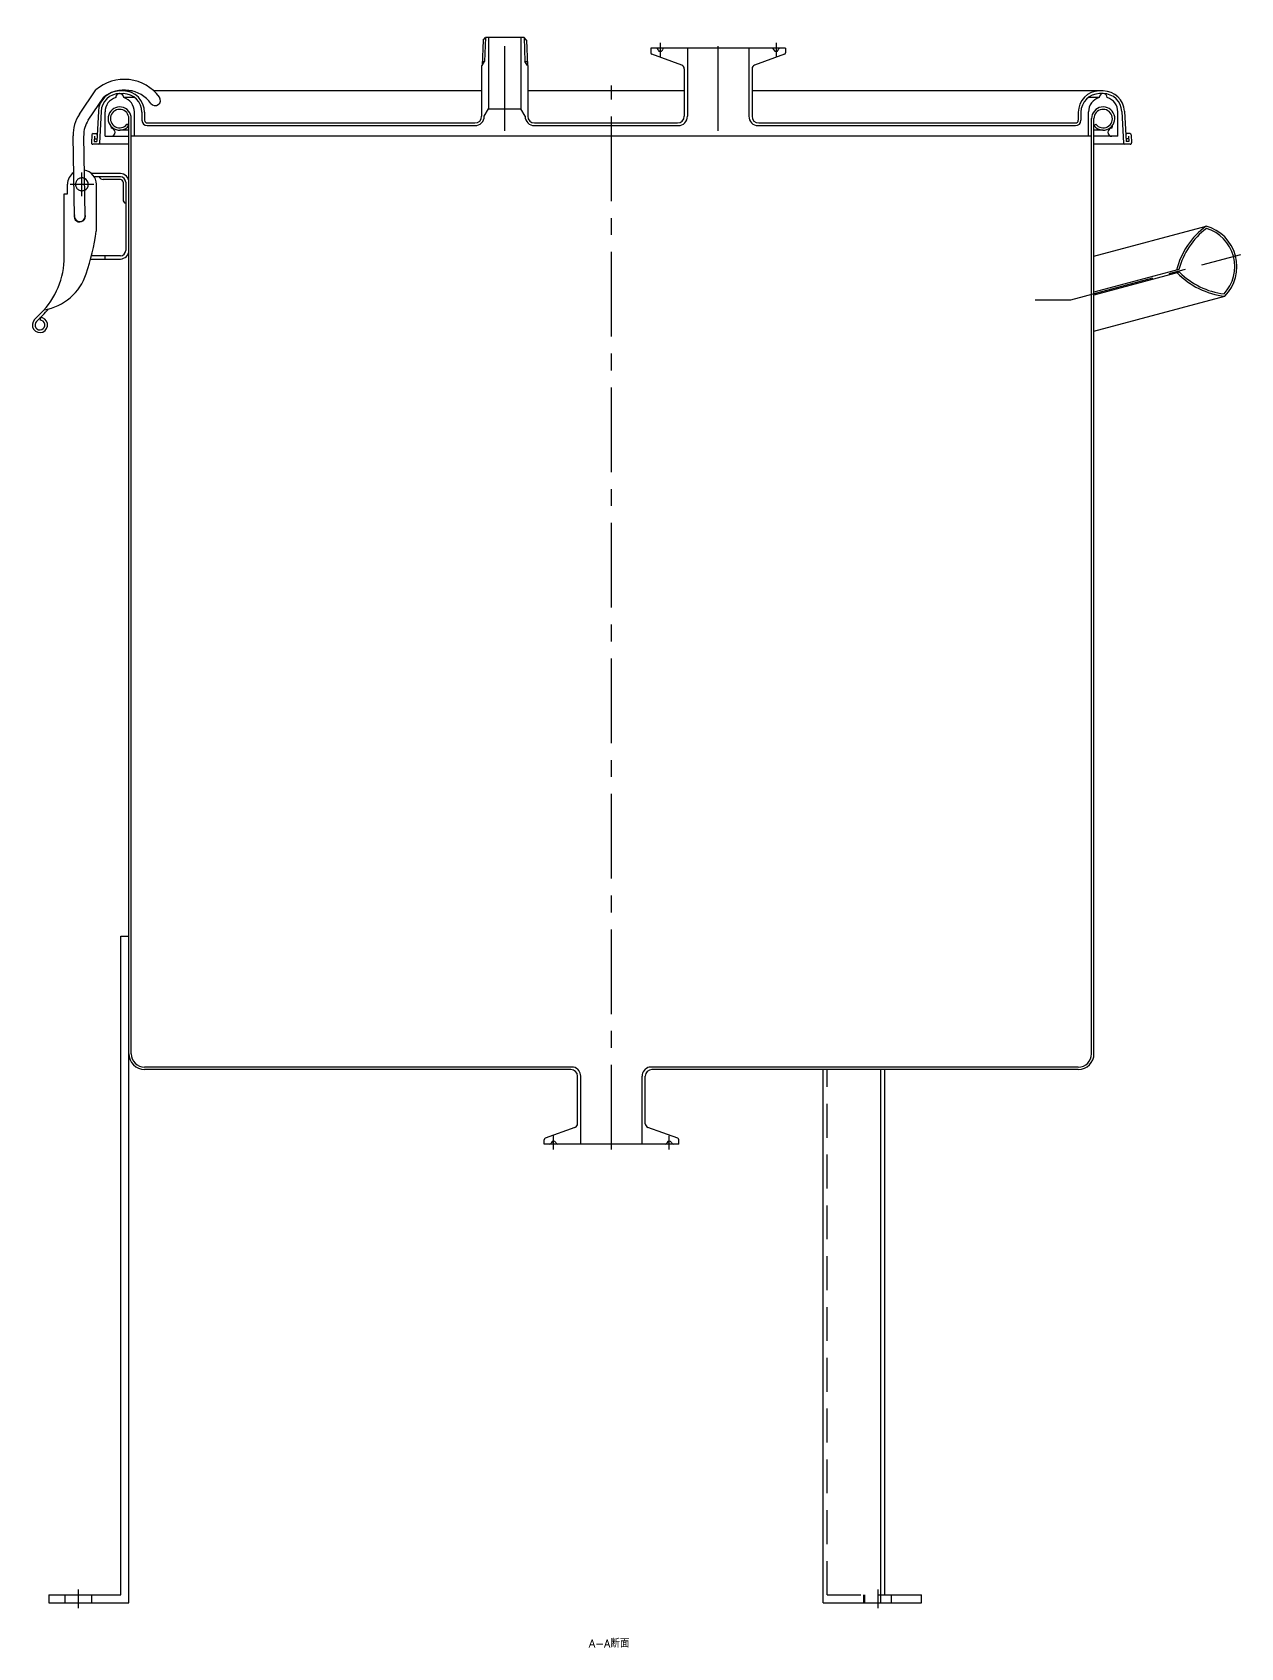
# Model space of a CAD drawing. Extents: x -248 to 886, y -950 to 197.
# Drawn here: x 433 to 886, y -911 to -305 of the extents above; entities that cross this region are included whole.
import ezdxf

# ---------------------------------------------------------------- set-up
doc = ezdxf.new("R2010")
doc.units = 0
doc.linetypes.add('CENTER', pattern=[50.8, 31.75, -6.35, 6.35, -6.35])
doc.linetypes.add('DASHED', pattern=[19.05, 12.7, -6.35])
doc.layers.get('0').update_dxf_attribs({"linetype": 'CONTINUOUS'})
doc.layers.add('CENTER', color=1, linetype='CONTINUOUS')
doc.styles.get("Standard").update_dxf_attribs({"font": 'txt.shx', "height": 3, "bigfont": 'bigfont.shx'})

msp = doc.modelspace()

# ---------------------------------------------------------------- linework, layer by layer
at = {"color": 7, "linetype": 'CONTINUOUS'}
for p, q in [((601.51, -307.97), (601.17, -317.59)), ((601.51, -307.97), (602.4, -307.08)), ((616.9, -307.08), (602.4, -307.08)), ((603.6, -307.08), (603.6, -333.81)), ((615.7, -307.08), (615.7, -333.81)), ((617.79, -307.97), (616.9, -307.08)), ((617.79, -307.97), (618.13, -317.59)), ((714.9, -311.08), (664.4, -311.08)), ((664.4, -311.08), (664.4, -312.77)), ((675.98, -317.39), (664.79, -313.32)), ((667.14, -311.72), (667.02, -311.44)), ((668.76, -311.72), (668.88, -311.44)), ((678.15, -311.08), (678.15, -336.58)), ((701.15, -311.08), (701.15, -336.58)), ((714.51, -313.32), (703.32, -317.39)), ((710.55, -311.74), (710.42, -311.44)), ((712.15, -311.74), (712.28, -311.44)), ((714.9, -311.08), (714.9, -312.77)), ((601, -317.59), (601, -336.58)), ((601, -317.59), (601.17, -317.59)), ((601.23, -316.01), (602.08, -316.01)), ((617.21, -316.01), (618.07, -316.01)), ((618.13, -317.59), (618.3, -317.59)), ((618.3, -317.59), (618.3, -336.58)), ((676.95, -318.78), (676.95, -336.58)), ((676.95, -318.78), (676.95, -336.58)), ((702.35, -318.78), (702.35, -336.58)), ((702.35, -318.78), (702.35, -336.58)), ((450.21, -335.83), (456.38, -326.69)), ((453.53, -338.07), (459.37, -329.41)), ((469.95, -327.08), (465.29, -327.08)), ((465.29, -328.08), (466.65, -328.08)), ((470.98, -329.58), (466.8, -329.58)), ((601, -327.08), (478.14, -327.08)), ((676.95, -327.08), (618.3, -327.08)), ((834.01, -327.08), (702.35, -327.08)), ((832.5, -329.58), (828.32, -329.58)), ((834.01, -328.08), (832.65, -328.08)), ((457.3, -334.66), (456.7, -346.08)), ((458.3, -334.72), (457.68, -346.61)), ((459.8, -344.08), (459.8, -334.87)), ((468.75, -893.98), (468.75, -337.43)), ((469.65, -688.08), (469.65, -337.43)), ((470.8, -344.08), (470.8, -334.87)), ((473.65, -335.08), (473.65, -338.08)), ((474.65, -335.08), (474.65, -338.08)), ((475.65, -339.08), (598.5, -339.08)), ((602, -336.58), (603.6, -333.81)), ((603.6, -333.81), (615.7, -333.81)), ((617.3, -336.58), (615.7, -333.81)), ((620.8, -339.08), (674.45, -339.08)), ((704.85, -339.08), (823.65, -339.08)), ((824.65, -335.08), (824.65, -338.08)), ((825.65, -335.08), (825.65, -338.08)), ((828.5, -344.08), (828.5, -334.87)), ((829.65, -688.08), (829.65, -337.43)), ((830.55, -688.08), (830.55, -337.43)), ((839.5, -344.08), (839.5, -334.87)), ((841, -334.72), (841.62, -346.61)), ((842, -334.66), (842.59, -346.08)), ((448.35, -374.12), (447.82, -343.91)), ((452.35, -374.05), (451.82, -343.84)), ((454.83, -343.56), (454.68, -346.56)), ((455.33, -343.08), (456.86, -343.08)), ((455.81, -344.08), (455.7, -346.08)), ((455.76, -345.08), (456.76, -345.08)), ((459.8, -344.08), (468.75, -344.08)), ((461.93, -340.19), (462.05, -341.08)), ((468.75, -341.78), (465.3, -341.78)), ((468.75, -340.08), (468.04, -339.53)), ((829.65, -344.08), (469.65, -344.08)), ((475.65, -340.08), (598.5, -340.08)), ((620.8, -340.08), (674.65, -340.08)), ((704.65, -340.08), (823.65, -340.08)), ((830.55, -340.08), (831.26, -339.53)), ((834, -341.78), (830.55, -341.78)), ((839.5, -344.08), (830.55, -344.08)), ((837.37, -340.19), (837.25, -341.08)), ((843.96, -343.08), (842.44, -343.08)), ((843.54, -345.08), (842.54, -345.08)), ((843.49, -344.08), (843.6, -346.08)), ((844.46, -343.56), (844.62, -346.56)), ((468.75, -347.08), (455.18, -347.08)), ((455.7, -346.08), (456.7, -346.08)), ((844.12, -347.08), (830.55, -347.08)), ((843.6, -346.08), (842.59, -346.08)), ((445.75, -365.68), (445.75, -362.08)), ((465.55, -358.08), (454.72, -358.08)), ((465.55, -359.28), (455.76, -359.28)), ((456.55, -379.68), (456.55, -362.08)), ((465.55, -360.28), (459.05, -360.28)), ((466.55, -361.28), (466.55, -367.78)), ((467.55, -361.28), (467.55, -386.88)), ((444.55, -389.23), (444.55, -365.68)), ((444.55, -365.68), (445.75, -365.68)), ((830.55, -389), (872.56, -377.75)), ((454.39, -390.08), (465.55, -390.08)), ((465.55, -388.88), (454.7, -388.88)), ((459.75, -388.88), (459.75, -390.08)), ((862.35, -394.04), (830.55, -402.56)), ((862.61, -395.01), (830.55, -403.6)), ((830.55, -417.16), (879.6, -404.02)), ((435.76, -410.44), (433.38, -412.82)), ((436.47, -411.15), (434.09, -413.52)), ((435.62, -411.99), (435.54, -412.99)), ((465.75, -643.98), (468.75, -643.98)), ((465.75, -890.98), (465.75, -643.98)), ((635.48, -693.08), (474.65, -693.08)), ((634.45, -693.98), (474.65, -693.98)), ((636.95, -714.29), (636.95, -696.48)), ((636.95, -714.29), (636.95, -696.48)), ((638.15, -721.98), (638.15, -696.48)), ((661.15, -721.98), (661.15, -696.48)), ((662.35, -714.29), (662.35, -696.48)), ((662.35, -714.29), (662.35, -696.48)), ((824.65, -693.08), (663.82, -693.08)), ((824.65, -693.98), (664.85, -693.98)), ((729.01, -893.98), (729.01, -693.98)), ((750.66, -893.98), (750.66, -693.98)), ((752.14, -890.98), (752.14, -693.98)), ((624.4, -721.98), (624.4, -720.3)), ((635.98, -715.67), (624.79, -719.75)), ((674.51, -719.75), (663.32, -715.67)), ((674.9, -721.98), (674.9, -720.3)), ((674.9, -721.98), (624.4, -721.98)), ((627.14, -721.34), (627.02, -721.62)), ((628.76, -721.34), (628.88, -721.62)), ((670.55, -721.32), (670.42, -721.62)), ((672.15, -721.32), (672.28, -721.62)), ((438.75, -890.98), (465.75, -890.98)), ((438.75, -890.98), (438.75, -893.98)), ((438.75, -893.98), (468.75, -893.98)), ((444.75, -890.98), (444.75, -893.98)), ((454.75, -890.98), (454.75, -893.98)), ((729.01, -893.98), (765.87, -893.98)), ((752.14, -890.98), (765.87, -890.98)), ((765.87, -893.98), (765.87, -890.98))]:
    msp.add_line(p, q, dxfattribs=at)
at = {"color": 3, "linetype": 'CONTINUOUS'}
for p, q in [((602.4, -307.08), (602.08, -316.01)), ((616.9, -307.08), (617.21, -316.01)), ((601.17, -317.59), (602.08, -316.01)), ((618.13, -317.59), (617.21, -316.01))]:
    msp.add_line(p, q, dxfattribs=at)
at = {"color": 3, "linetype": 'DASHED'}
for p, q in [((730.49, -890.98), (730.49, -693.98)), ((730.49, -890.98), (752.14, -890.98)), ((744.22, -893.98), (744.22, -890.98)), ((744.66, -893.98), (744.66, -890.98)), ((754.66, -893.98), (754.66, -890.98))]:
    msp.add_line(p, q, dxfattribs=at)
at = {"color": 7, "linetype": 'CONTINUOUS'}
for centre, radius, start, end in [((664.99, -312.77), 0.588, 180, 250), ((666.48, -311.67), 0.588, 23, 90), ((667.95, -311.38), 0.882, 203, 337), ((669.42, -311.67), 0.588, 90, 157), ((709.88, -311.67), 0.588, 23, 90), ((711.35, -311.38), 0.882, 201.63699, 338.36301), ((712.82, -311.67), 0.588, 90, 157), ((714.31, -312.77), 0.588, 290, 0), ((675.48, -318.78), 1.47, 0, 70), ((703.82, -318.78), 1.47, 110, 180), ((467.04, -339.07), 16.34, 36.30164, 130.74202), ((467.04, -339.07), 12.34, 36.30164, 128.42482), ((465.29, -335.08), 8, 90, 177), ((465.29, -335.08), 7, 90, 177), ((465.3, -334.87), 5.5, 105.82662, 180), ((465.3, -337.43), 4.35, 0, 322.47649), ((465.3, -329.58), 1.5, 0, 180), ((466.65, -335.08), 8, 0, 90), ((466.65, -335.08), 7, 0, 90), ((465.3, -334.87), 5.5, 0, 74.17338), ((478.59, -330.58), 2, 216.30164, 36.30164), ((832.65, -335.08), 8, 90, 180), ((832.65, -335.08), 7, 90, 180), ((834, -334.87), 5.5, 105.82662, 180), ((834, -337.43), 4.35, 217.52351, 180), ((834, -329.58), 1.5, 0, 180), ((834.01, -335.08), 8, 3, 90), ((834.01, -335.08), 7, 3, 90), ((834, -334.87), 5.5, 0, 74.17338), ((461.82, -343.66), 14, 146, 181), ((461.82, -343.66), 10, 146, 181), ((465.3, -337.43), 3.45, 0, 322.47649), ((475.65, -338.08), 2, 180, 270), ((475.65, -338.08), 1, 180, 270), ((598.5, -336.58), 3.5, 270, 0), ((598.5, -336.58), 2.5, 270, 0), ((620.8, -336.58), 3.5, 180, 270), ((620.8, -336.58), 2.5, 180, 270), ((674.45, -336.58), 2.5, 270, 0), ((674.65, -336.58), 3.5, 270, 0), ((704.65, -336.58), 3.5, 180, 270), ((704.85, -336.58), 2.5, 180, 270), ((823.65, -338.08), 2, 270, 0), ((823.65, -338.08), 1, 270, 0), ((834, -337.43), 3.45, 217.52351, 180), ((455.33, -343.58), 0.5, 90, 177), ((456.33, -343.58), 0.5, 357, 90), ((462.05, -342.58), 1.5, 270, 90), ((837.25, -342.58), 1.5, 90, 270), ((842.96, -343.58), 0.5, 90, 183), ((843.96, -343.58), 0.5, 3, 90), ((455.18, -346.58), 0.5, 177, 270), ((457.18, -346.58), 0.5, 270, 357), ((842.12, -346.58), 0.5, 183, 270), ((844.12, -346.58), 0.5, 270, 3), ((451.15, -362.08), 5.4, 0, 80.42854), ((451.15, -362.08), 5.4, 124.86784, 180), ((451.15, -362.08), 2.4, 295.38014, 66.61986), ((459.05, -358.78), 1.5, 199.47122, 270), ((465.55, -361.28), 3.2, 0, 90), ((465.55, -361.28), 2, 0, 90), ((465.55, -361.28), 1, 0, 90), ((468.05, -367.78), 1.5, 180, 250.52878), ((450.35, -374.08), 2.1, 163.24721, 18.75279), ((450.35, -374.08), 2, 181, 1), ((357.69, -364.62), 100, 341.95427, 351.33624), ((890.26, -401.62), 29.72, 126.55367, 165.70993), ((890.26, -401.62), 28.92, 127.33338, 164.81679), ((868.39, -392.94), 15.76, 315.32892, 74.67108), ((868.39, -392.94), 14.96, 316.81781, 73.18219), ((465.55, -386.88), 3.2, 270, 0), ((465.55, -386.88), 2, 270, 0), ((414.55, -389.23), 30, 315, 0), ((433.75, -389.4), 20, 279.30232, 341.95427), ((882.99, -374.5), 29.72, 224.29007, 263.44633), ((882.99, -374.5), 28.92, 225.18321, 262.66662), ((414.55, -389.23), 31, 315, 320.81894), ((435.4, -414.83), 2.85, 135, 90), ((435.4, -414.83), 1.85, 135, 90), ((474.65, -688.08), 5.9, 180, 270), ((474.65, -688.08), 5, 180, 270), ((824.65, -688.08), 5, 270, 0), ((824.65, -688.08), 5.9, 270, 0), ((634.45, -696.48), 2.5, 0, 90), ((634.65, -696.48), 3.5, 0, 76.27087), ((664.65, -696.48), 3.5, 103.72913, 180), ((664.85, -696.48), 2.5, 90, 180), ((635.48, -714.29), 1.47, 290, 0), ((663.82, -714.29), 1.47, 180, 250), ((624.99, -720.3), 0.588, 110, 180), ((674.31, -720.3), 0.588, 0, 70), ((626.48, -721.39), 0.588, 270, 337), ((627.95, -721.69), 0.882, 23, 157), ((629.42, -721.39), 0.588, 203, 270), ((669.88, -721.39), 0.588, 270, 337), ((671.35, -721.69), 0.882, 21.63699, 158.36301), ((672.82, -721.39), 0.588, 203, 270)]:
    msp.add_arc(centre, radius, start, end, dxfattribs=at)
at = {"color": 3, "linetype": 'DASHED'}
msp.add_arc((451.15, -362.08), 2.4, 66.61986, 295.38014, dxfattribs=at)
at = {"layer": 'CENTER', "color": 1, "linetype": 'CENTER'}
for p, q in [((609.65, -342.08), (609.65, -305.08)), ((667.95, -309.08), (667.95, -314.26)), ((689.65, -342.08), (689.65, -309.08)), ((711.35, -309.08), (711.35, -314.26)), ((649.65, -723.98), (649.65, -325.08)), ((446.75, -362.08), (455.55, -362.08)), ((451.15, -366.48), (451.15, -357.68)), ((821.91, -405.4), (885.54, -388.35)), ((808.53, -405.4), (821.91, -405.4)), ((627.95, -723.98), (627.95, -718.81)), ((671.35, -723.98), (671.35, -718.81)), ((449.75, -888.98), (449.75, -895.98)), ((749.66, -895.98), (749.66, -888.98))]:
    msp.add_line(p, q, dxfattribs=at)

# ---------------------------------------------------------------- texts
at = {"color": 137, "linetype": 'CONTINUOUS'}
msp.add_text('A-A断面', height=3, dxfattribs=at).set_placement((641.23, -910.73))

doc.saveas('drawing.dxf')
